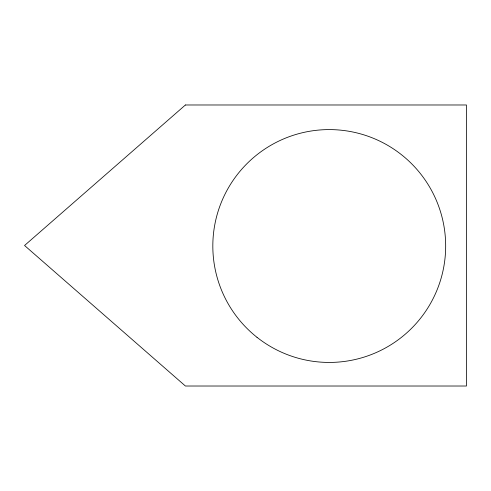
<?xml version="1.0" encoding="UTF-8"?>
<svg xmlns="http://www.w3.org/2000/svg" width="491" height="491" viewBox="0 0 491 491"><rect width="100%" height="100%" fill="white"/><g stroke="black" fill="none" stroke-linecap="round" stroke-linejoin="round"><path stroke-width="0.74" d="M185.414 104.982L24.55 245.5L185.414 386.018L466.45 386.018L466.45 104.982L185.414 104.982M256.989 337.299A116.422 116.422 0 0 0 444.429 262.949A116.422 116.422 0 0 0 286.327 137.793A116.422 116.422 0 0 0 256.989 337.299"/></g></svg>
